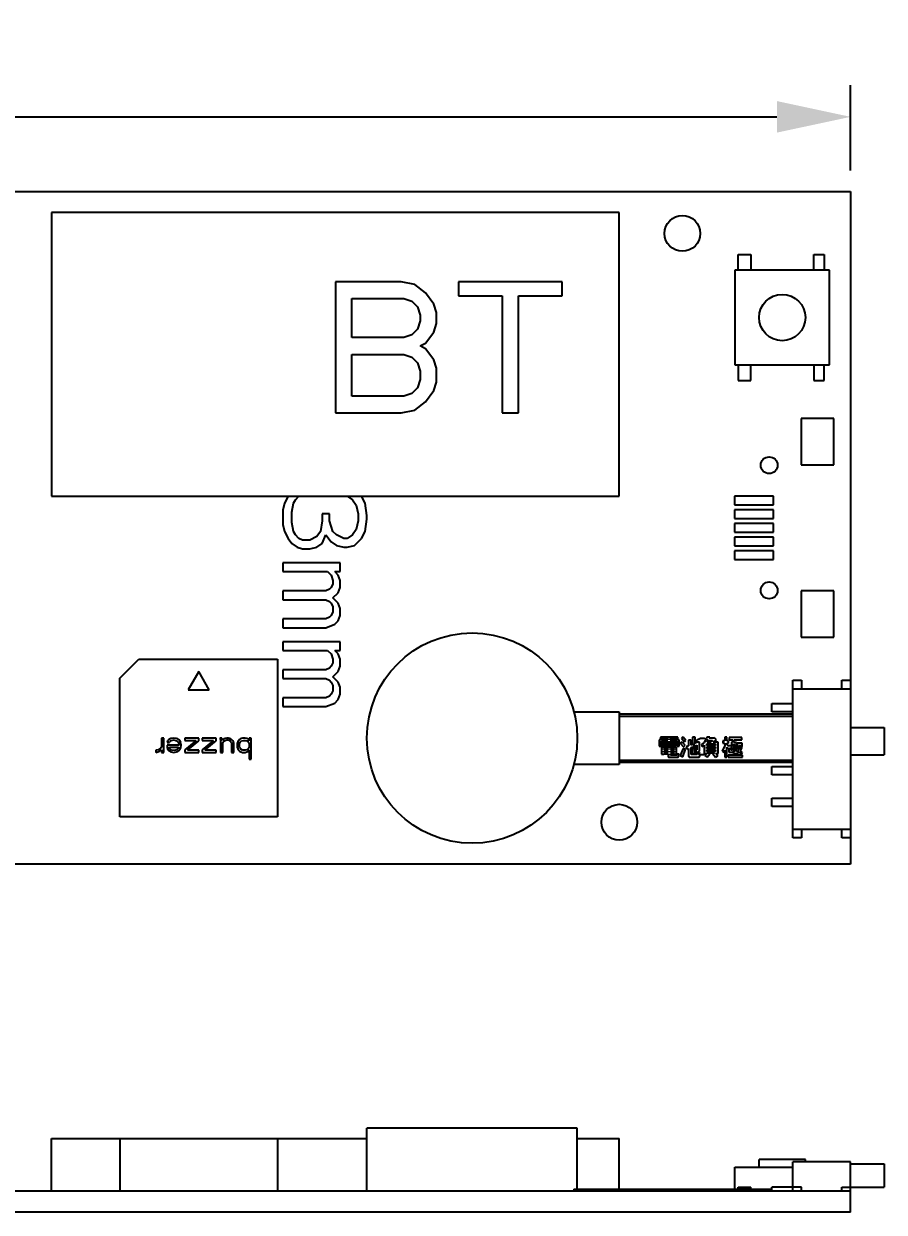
# Model space of a CAD drawing. Header units: millimetres. Extents: x 0 to 297, y 0 to 210.
# Drawn here: x 173.3 to 214.2, y 117 to 173.5 of the extents above; entities that cross this region are included whole.
import ezdxf

# ---------------------------------------------------------------- set-up
doc = ezdxf.new("R2010")
doc.units = ezdxf.units.MM
doc.header["$LTSCALE"] = 16.335
doc.header["$PDMODE"] = 3
doc.header["$PDSIZE"] = 8
doc.layers.get('0').update_dxf_attribs({"linetype": 'CONTINUOUS'})
doc.layers.get('Defpoints').update_dxf_attribs({"linetype": 'CONTINUOUS'})
doc.layers.add('dim', color=82, linetype='CONTINUOUS', lineweight=9)
doc.styles.get("Standard").update_dxf_attribs({"font": 'txt', "width": 0.85})
doc.dimstyles.new('DIMSTYLE_1', dxfattribs={"dimtxt": 3.5, "dimasz": 3.5, "dimexe": 1.5, "dimexo": 1, "dimgap": 0.875, "dimtad": 1, "dimtxsty": 'Standard', "dimblk": '_FILLED', "dimblk1": '_FILLED', "dimblk2": '_FILLED', "dimcen": 0.09, "dimadec": 0, "dimazin": 0, "dimtp": 0.3, "dimtm": 0.3, "dimtfac": 1, "dimtofl": 0, "dimtmove": 0, "dimatfit": 3, "dimldrblk": '_FILLED', "dimfxl": 0, "dimtolj": 1, "dimarcsym": 0})

# ---------------------------------------------------------------- blocks, each defined once
blk = doc.blocks.new('_FILLED')
at = {"color": 0, "linetype": 'ByBlock'}
blk.add_solid([(0, 0), (-1, 0.214), (-1, -0.214)], dxfattribs=at)
blk = doc.blocks.new('*D1')
at = {"layer": 'Defpoints', "color": 0, "linetype": 'Continuous'}
for p in [(212.609, 169.116), (128.609, 165.571), (212.609, 165.571)]:
    blk.add_point(p, dxfattribs=at)
at = {"layer": 'dim', "color": 0, "linetype": 'Continuous', "lineweight": -2}
for p, q in [((128.609, 166.571), (128.609, 170.616)), ((212.609, 166.571), (212.609, 170.616)), ((132.109, 169.116), (209.109, 169.116))]:
    blk.add_line(p, q, dxfattribs=at)
at = {"layer": 'dim', "color": 0, "linetype": 'Continuous', "lineweight": -2, "xscale": 3.5, "yscale": 3.5, "zscale": 3.5, "rotation": 180}
blk.add_blockref('_FILLED', (128.609, 169.116), dxfattribs=at)
at = {"layer": 'dim', "color": 0, "linetype": 'Continuous', "lineweight": -2, "xscale": 3.5, "yscale": 3.5, "zscale": 3.5}
blk.add_blockref('_FILLED', (212.609, 169.116), dxfattribs=at)
at = {"layer": 'dim', "color": 0, "linetype": 'Continuous', "insert": (170.609, 173.491), "char_height": 3.5, "attachment_point": 2}
blk.add_mtext('\\A1;84', dxfattribs=at)

msp = doc.modelspace()

# ---------------------------------------------------------------- linework, layer by layer
at = {"color": 7, "linetype": 'Continuous'}
for p, q in [((128.609, 165.571), (212.609, 165.571)), ((212.609, 165.571), (212.609, 133.571)), ((174.609, 164.571), (174.609, 151.071)), ((201.609, 164.571), (174.609, 164.571)), ((201.609, 151.071), (201.609, 164.571)), ((207.259, 162.571), (207.859, 162.571)), ((207.259, 161.821), (207.259, 162.571)), ((207.859, 162.571), (207.859, 161.821)), ((210.859, 162.571), (211.359, 162.571)), ((210.859, 161.821), (210.859, 162.571)), ((211.359, 162.571), (211.359, 161.821)), ((211.609, 161.821), (207.109, 161.821)), ((207.109, 161.821), (207.109, 157.321)), ((211.609, 157.321), (211.609, 161.821)), ((207.109, 157.321), (211.609, 157.321)), ((207.259, 157.321), (207.259, 156.571)), ((207.859, 156.571), (207.859, 157.321)), ((210.859, 157.321), (210.859, 156.571)), ((211.359, 156.571), (211.359, 157.321)), ((207.259, 156.571), (207.859, 156.571)), ((210.859, 156.571), (211.359, 156.571)), ((174.609, 151.071), (201.609, 151.071)), ((177.859, 142.421), (178.759, 143.321)), ((178.759, 143.321), (185.359, 143.321)), ((185.359, 143.321), (185.359, 135.821)), ((177.859, 135.821), (177.859, 142.421)), ((209.859, 142.321), (210.269, 142.321)), ((209.859, 134.821), (209.859, 142.321)), ((209.859, 141.921), (212.609, 141.921)), ((210.269, 142.321), (210.269, 141.921)), ((212.199, 142.321), (212.609, 142.321)), ((212.199, 141.921), (212.199, 142.321)), ((199.45, 140.821), (201.609, 140.821)), ((201.609, 140.821), (201.609, 138.321)), ((208.859, 141.221), (209.859, 141.221)), ((208.859, 140.821), (208.859, 141.221)), ((209.859, 140.821), (208.859, 140.821)), ((201.609, 140.721), (209.859, 140.721)), ((201.609, 140.621), (209.859, 140.621)), ((212.609, 140.071), (214.209, 140.071)), ((214.209, 140.071), (214.209, 138.771)), ((201.609, 138.521), (209.859, 138.521)), ((212.609, 138.771), (214.209, 138.771)), ((201.609, 138.321), (199.45, 138.321)), ((201.609, 138.421), (209.859, 138.421)), ((208.859, 138.221), (209.859, 138.221)), ((208.859, 137.821), (208.859, 138.221)), ((209.859, 137.821), (208.859, 137.821)), ((208.859, 136.721), (209.859, 136.721)), ((208.859, 136.321), (208.859, 136.721)), ((209.859, 136.321), (208.859, 136.321)), ((185.359, 135.821), (177.859, 135.821)), ((212.609, 135.221), (209.859, 135.221)), ((210.269, 135.221), (210.269, 134.821)), ((212.199, 134.821), (212.199, 135.221)), ((210.269, 134.821), (209.859, 134.821)), ((212.609, 134.821), (212.199, 134.821)), ((212.609, 133.571), (128.609, 133.571)), ((199.609, 121.022), (189.609, 121.022)), ((189.609, 118.022), (189.609, 121.022)), ((199.609, 118.122), (199.609, 121.022)), ((174.609, 118.022), (174.609, 120.522)), ((174.609, 120.522), (189.609, 120.522)), ((177.859, 120.522), (177.859, 118.022)), ((185.359, 120.522), (185.359, 118.022)), ((199.609, 120.522), (201.609, 120.522)), ((201.609, 118.022), (201.609, 120.522)), ((210.459, 119.522), (208.259, 119.522)), ((208.259, 119.172), (208.259, 119.522)), ((212.609, 119.422), (209.859, 119.422)), ((209.859, 118.022), (209.859, 119.422)), ((210.459, 119.422), (210.459, 119.522)), ((212.609, 117.022), (212.609, 119.422)), ((212.609, 119.322), (214.209, 119.322)), ((214.209, 119.322), (214.209, 118.222)), ((207.109, 119.172), (209.859, 119.172)), ((207.109, 118.122), (207.109, 119.172)), ((207.259, 118.222), (207.859, 118.222)), ((207.259, 118.122), (207.259, 118.222)), ((207.859, 118.122), (207.859, 118.222)), ((210.269, 118.222), (208.859, 118.222)), ((208.859, 118.022), (208.859, 118.222)), ((210.269, 118.022), (210.269, 118.222)), ((212.199, 118.222), (214.209, 118.222)), ((212.199, 118.022), (212.199, 118.222)), ((212.609, 118.022), (128.609, 118.022)), ((199.45, 118.122), (208.859, 118.122)), ((199.45, 118.122), (199.45, 118.022)), ((212.609, 117.022), (128.609, 117.022))]:
    msp.add_line(p, q, dxfattribs=at)
at = {"color": 40, "linetype": 'Continuous'}
for p, q in [((191.229, 161.273), (188.109, 161.273)), ((188.109, 161.273), (188.109, 155.033)), ((191.879, 161.14), (191.229, 161.273)), ((192.399, 160.742), (191.879, 161.14)), ((198.899, 161.273), (193.959, 161.273)), ((193.959, 161.273), (193.959, 160.609)), ((198.899, 160.609), (198.899, 161.273)), ((192.789, 160.211), (192.399, 160.742)), ((193.959, 160.609), (196.039, 160.609)), ((196.039, 160.609), (196.039, 155.033)), ((196.819, 160.609), (198.899, 160.609)), ((196.819, 155.033), (196.819, 160.609)), ((188.889, 160.476), (191.359, 160.476)), ((188.889, 158.618), (188.889, 160.476)), ((191.359, 160.476), (191.749, 160.344)), ((191.749, 160.344), (192.009, 160.078)), ((192.009, 160.078), (192.139, 159.68)), ((192.919, 159.813), (192.789, 160.211)), ((192.139, 159.414), (192.009, 159.016)), ((192.139, 159.68), (192.139, 159.414)), ((192.919, 159.281), (192.919, 159.813)), ((192.009, 159.016), (191.749, 158.75)), ((192.399, 158.352), (192.789, 158.883)), ((192.789, 158.883), (192.919, 159.281)), ((191.359, 158.618), (188.889, 158.618)), ((191.749, 158.75), (191.359, 158.618)), ((192.139, 158.219), (192.399, 158.352)), ((188.889, 157.821), (191.359, 157.821)), ((188.889, 155.83), (188.889, 157.821)), ((191.359, 157.821), (191.749, 157.688)), ((192.399, 158.087), (192.139, 158.219)), ((192.789, 157.556), (192.399, 158.087)), ((191.749, 157.688), (192.009, 157.423)), ((192.009, 157.423), (192.139, 157.024)), ((192.919, 157.157), (192.789, 157.556)), ((192.919, 156.493), (192.919, 157.157)), ((192.139, 156.626), (192.009, 156.228)), ((192.139, 157.024), (192.139, 156.626)), ((192.009, 156.228), (191.749, 155.962)), ((192.399, 155.564), (192.789, 156.095)), ((192.789, 156.095), (192.919, 156.493)), ((191.359, 155.83), (188.889, 155.83)), ((191.749, 155.962), (191.359, 155.83)), ((191.879, 155.166), (192.399, 155.564)), ((188.109, 155.033), (191.229, 155.033)), ((191.229, 155.033), (191.879, 155.166)), ((196.039, 155.033), (196.819, 155.033)), ((211.809, 154.771), (210.259, 154.771)), ((210.259, 154.771), (210.259, 152.571)), ((211.809, 152.571), (211.809, 154.771)), ((210.259, 152.571), (211.809, 152.571)), ((185.864, 151.071), (185.694, 150.737)), ((186.205, 150.904), (186.375, 151.071)), ((188.673, 151.071), (188.928, 150.904)), ((189.524, 150.737), (189.353, 151.071)), ((208.944, 151.071), (207.094, 151.071)), ((207.094, 151.071), (207.094, 150.671)), ((208.944, 150.671), (208.944, 151.071)), ((185.694, 150.737), (185.609, 150.404)), ((185.609, 150.404), (185.609, 149.737)), ((186.034, 150.321), (186.119, 150.737)), ((186.119, 150.737), (186.205, 150.904)), ((188.928, 150.904), (189.098, 150.654)), ((189.098, 150.654), (189.183, 150.237)), ((189.609, 150.154), (189.524, 150.737)), ((207.094, 150.671), (208.944, 150.671)), ((208.944, 150.421), (207.094, 150.421)), ((207.094, 150.421), (207.094, 150.021)), ((208.944, 150.021), (208.944, 150.421)), ((186.034, 149.821), (186.034, 150.321)), ((186.119, 149.404), (186.034, 149.821)), ((187.481, 149.904), (187.396, 149.404)), ((187.822, 150.237), (187.481, 150.237)), ((187.481, 150.237), (187.481, 149.904)), ((187.822, 149.904), (187.822, 150.237)), ((187.992, 149.404), (187.822, 149.904)), ((189.183, 149.904), (189.098, 149.487)), ((189.183, 150.237), (189.183, 149.904)), ((189.524, 149.404), (189.609, 149.987)), ((189.609, 149.987), (189.609, 150.154)), ((207.094, 150.021), (208.944, 150.021)), ((185.609, 149.737), (185.694, 149.404)), ((185.694, 149.404), (185.864, 149.071)), ((186.205, 149.237), (186.119, 149.404)), ((186.375, 149.071), (186.205, 149.237)), ((187.396, 149.404), (187.226, 149.154)), ((187.481, 148.821), (187.651, 149.237)), ((187.651, 149.237), (187.907, 148.904)), ((188.162, 149.237), (187.992, 149.404)), ((188.502, 149.071), (188.162, 149.237)), ((188.928, 149.237), (188.673, 149.071)), ((189.098, 149.487), (188.928, 149.237)), ((189.353, 149.071), (189.524, 149.404)), ((208.944, 149.771), (207.094, 149.771)), ((207.094, 149.771), (207.094, 149.371)), ((207.094, 149.371), (208.944, 149.371)), ((208.944, 149.371), (208.944, 149.771)), ((185.864, 149.071), (186.034, 148.821)), ((186.034, 148.821), (186.29, 148.654)), ((186.29, 148.654), (186.545, 148.571)), ((186.545, 148.987), (186.375, 149.071)), ((186.885, 148.987), (186.545, 148.987)), ((187.226, 149.154), (186.885, 148.987)), ((186.885, 148.571), (187.226, 148.654)), ((187.226, 148.654), (187.481, 148.821)), ((187.907, 148.904), (188.162, 148.737)), ((188.162, 148.737), (188.502, 148.654)), ((188.673, 149.071), (188.502, 149.071)), ((188.502, 148.654), (188.673, 148.654)), ((188.673, 148.654), (189.013, 148.737)), ((189.013, 148.737), (189.353, 149.071)), ((208.944, 149.121), (207.094, 149.121)), ((207.094, 149.121), (207.094, 148.721)), ((207.094, 148.721), (208.944, 148.721)), ((208.944, 148.721), (208.944, 149.121)), ((186.545, 148.571), (186.885, 148.571)), ((208.944, 148.471), (207.094, 148.471)), ((207.094, 148.471), (207.094, 148.071)), ((208.944, 148.071), (208.944, 148.471)), ((188.332, 147.904), (185.609, 147.904)), ((185.609, 147.904), (185.609, 147.487)), ((188.332, 147.487), (188.332, 147.904)), ((207.094, 148.071), (208.944, 148.071)), ((185.609, 147.487), (187.736, 147.487)), ((187.736, 147.487), (187.907, 147.321)), ((187.907, 147.321), (187.992, 147.071)), ((187.992, 147.071), (187.992, 146.904)), ((188.077, 147.487), (188.332, 147.487)), ((188.247, 147.321), (188.077, 147.487)), ((188.332, 147.071), (188.247, 147.321)), ((188.332, 146.737), (188.332, 147.071)), ((187.651, 146.571), (185.609, 146.571)), ((185.609, 146.571), (185.609, 146.154)), ((187.822, 146.654), (187.651, 146.571)), ((187.907, 146.737), (187.822, 146.654)), ((187.992, 146.904), (187.907, 146.737)), ((187.992, 146.237), (188.247, 146.487)), ((188.247, 146.487), (188.332, 146.737)), ((211.809, 146.571), (210.259, 146.571)), ((210.259, 146.571), (210.259, 144.371)), ((211.809, 144.371), (211.809, 146.571)), ((185.609, 146.154), (187.651, 146.154)), ((187.651, 146.154), (187.822, 146.071)), ((187.822, 146.071), (187.907, 145.987)), ((187.907, 145.987), (187.992, 145.821)), ((188.247, 145.987), (187.992, 146.237)), ((188.332, 145.737), (188.247, 145.987)), ((187.822, 145.321), (187.651, 145.237)), ((187.907, 145.404), (187.822, 145.321)), ((187.992, 145.571), (187.907, 145.404)), ((187.992, 145.821), (187.992, 145.571)), ((188.247, 145.154), (188.332, 145.404)), ((188.332, 145.404), (188.332, 145.737)), ((187.651, 145.237), (185.609, 145.237)), ((185.609, 145.237), (185.609, 144.821)), ((185.609, 144.821), (187.651, 144.821)), ((187.651, 144.821), (188.077, 144.987)), ((188.077, 144.987), (188.247, 145.154)), ((188.332, 144.154), (185.609, 144.154)), ((185.609, 144.154), (185.609, 143.737)), ((188.332, 143.737), (188.332, 144.154)), ((210.259, 144.371), (211.809, 144.371)), ((185.609, 143.737), (187.736, 143.737)), ((187.736, 143.737), (187.907, 143.571)), ((187.907, 143.571), (187.992, 143.321)), ((188.077, 143.737), (188.332, 143.737)), ((188.247, 143.571), (188.077, 143.737)), ((188.332, 143.321), (188.247, 143.571)), ((187.992, 143.154), (187.907, 142.987)), ((187.992, 143.321), (187.992, 143.154)), ((188.332, 142.987), (188.332, 143.321)), ((181.609, 142.737), (181.109, 141.871)), ((182.109, 141.871), (181.609, 142.737)), ((187.651, 142.821), (185.609, 142.821)), ((185.609, 142.821), (185.609, 142.404)), ((187.822, 142.904), (187.651, 142.821)), ((187.907, 142.987), (187.822, 142.904)), ((187.992, 142.487), (188.247, 142.737)), ((188.247, 142.237), (187.992, 142.487)), ((188.247, 142.737), (188.332, 142.987)), ((181.109, 141.871), (182.109, 141.871)), ((185.609, 142.404), (187.651, 142.404)), ((187.651, 142.404), (187.822, 142.321)), ((187.822, 142.321), (187.907, 142.237)), ((187.907, 142.237), (187.992, 142.071)), ((187.992, 142.071), (187.992, 141.821)), ((188.332, 141.987), (188.247, 142.237)), ((188.332, 141.654), (188.332, 141.987)), ((187.651, 141.487), (185.609, 141.487)), ((185.609, 141.487), (185.609, 141.071)), ((187.822, 141.571), (187.651, 141.487)), ((187.907, 141.654), (187.822, 141.571)), ((187.992, 141.821), (187.907, 141.654)), ((188.077, 141.237), (188.247, 141.404)), ((188.247, 141.404), (188.332, 141.654)), ((185.609, 141.071), (187.651, 141.071)), ((187.651, 141.071), (188.077, 141.237)), ((204.398, 139.623), (203.572, 139.623)), ((203.572, 139.623), (203.572, 139.544)), ((204.398, 139.544), (204.398, 139.623)), ((204.652, 139.623), (204.572, 139.56)), ((204.779, 139.464), (204.652, 139.623)), ((205.223, 139.623), (205.096, 139.623)), ((205.096, 139.623), (205.096, 139.29)), ((205.223, 139.337), (205.223, 139.623)), ((205.779, 139.623), (205.763, 139.544)), ((205.921, 139.623), (205.779, 139.623)), ((205.89, 139.56), (205.921, 139.623)), ((206.731, 139.623), (206.636, 139.623)), ((206.636, 139.623), (206.636, 139.433)), ((206.731, 139.433), (206.731, 139.623)), ((207.429, 139.607), (206.842, 139.607)), ((206.842, 139.607), (206.842, 139.496)), ((207.429, 139.496), (207.429, 139.607)), ((179.775, 139.06), (179.692, 139.018)), ((179.838, 139.145), (179.775, 139.06)), ((179.942, 139.571), (179.838, 139.571)), ((179.838, 139.571), (179.838, 139.145)), ((179.942, 138.89), (179.942, 139.571)), ((180.13, 139.443), (180.109, 139.358)), ((180.109, 139.358), (180.213, 139.358)), ((180.671, 139.23), (180.109, 139.23)), ((180.109, 139.23), (180.109, 139.145)), ((180.109, 139.145), (180.13, 139.06)), ((180.192, 139.507), (180.13, 139.443)), ((180.13, 139.06), (180.192, 138.975)), ((180.275, 139.55), (180.192, 139.507)), ((180.213, 139.358), (180.234, 139.422)), ((180.213, 139.145), (180.65, 139.145)), ((180.213, 139.103), (180.213, 139.145)), ((180.255, 139.039), (180.213, 139.103)), ((180.234, 139.422), (180.296, 139.464)), ((180.421, 139.571), (180.275, 139.55)), ((180.296, 139.464), (180.442, 139.486)), ((180.546, 139.55), (180.421, 139.571)), ((180.442, 139.486), (180.525, 139.464)), ((180.525, 139.464), (180.567, 139.443)), ((180.609, 139.528), (180.546, 139.55)), ((180.567, 139.443), (180.63, 139.379)), ((180.63, 139.081), (180.567, 139.018)), ((180.671, 139.486), (180.609, 139.528)), ((180.63, 139.379), (180.65, 139.337)), ((180.65, 139.124), (180.63, 139.081)), ((180.65, 139.337), (180.671, 139.273)), ((180.65, 139.145), (180.65, 139.124)), ((180.713, 139.443), (180.671, 139.486)), ((180.671, 139.273), (180.671, 139.23)), ((180.755, 139.358), (180.713, 139.443)), ((180.713, 139.018), (180.755, 139.103)), ((180.775, 139.23), (180.755, 139.358)), ((180.755, 139.103), (180.775, 139.23)), ((181.609, 139.571), (180.942, 139.571)), ((180.942, 139.571), (180.942, 139.464)), ((180.942, 139.464), (181.484, 139.464)), ((181.484, 139.464), (180.942, 139.018)), ((181.067, 138.996), (181.609, 139.443)), ((181.609, 139.443), (181.609, 139.571)), ((182.442, 139.571), (181.775, 139.571)), ((181.775, 139.571), (181.775, 139.464)), ((181.775, 139.464), (182.317, 139.464)), ((182.317, 139.464), (181.775, 139.018)), ((181.9, 138.996), (182.442, 139.443)), ((182.442, 139.443), (182.442, 139.571)), ((182.713, 139.571), (182.609, 139.571)), ((182.609, 139.571), (182.63, 139.528)), ((182.63, 139.528), (182.65, 139.443)), ((182.65, 139.443), (182.65, 138.89)), ((182.755, 139.464), (182.713, 139.571)), ((182.817, 139.528), (182.755, 139.464)), ((182.755, 139.358), (182.796, 139.422)), ((182.755, 138.89), (182.755, 139.358)), ((182.796, 139.422), (182.859, 139.464)), ((182.859, 139.55), (182.817, 139.528)), ((182.942, 139.571), (182.859, 139.55)), ((182.859, 139.464), (182.942, 139.486)), ((183.025, 139.571), (182.942, 139.571)), ((182.942, 139.486), (183.025, 139.486)), ((183.109, 139.55), (183.025, 139.571)), ((183.025, 139.486), (183.109, 139.443)), ((183.171, 139.507), (183.109, 139.55)), ((183.109, 139.443), (183.15, 139.379)), ((183.15, 139.379), (183.171, 139.315)), ((183.234, 139.443), (183.171, 139.507)), ((183.171, 139.315), (183.171, 138.89)), ((183.255, 139.401), (183.234, 139.443)), ((183.275, 139.315), (183.255, 139.401)), ((183.275, 138.89), (183.275, 139.315)), ((183.463, 139.401), (183.442, 139.315)), ((183.442, 139.315), (183.442, 139.145)), ((183.442, 139.145), (183.463, 139.06)), ((183.546, 139.507), (183.463, 139.401)), ((183.463, 139.06), (183.484, 139.018)), ((183.609, 139.55), (183.546, 139.507)), ((183.546, 139.294), (183.588, 139.401)), ((183.546, 139.167), (183.546, 139.294)), ((183.567, 139.103), (183.546, 139.167)), ((183.609, 139.039), (183.567, 139.103)), ((183.588, 139.401), (183.65, 139.443)), ((183.692, 139.571), (183.609, 139.55)), ((183.65, 139.443), (183.734, 139.464)), ((183.817, 139.571), (183.692, 139.571)), ((183.734, 139.464), (183.817, 139.464)), ((183.9, 139.55), (183.817, 139.571)), ((183.817, 139.464), (183.9, 139.443)), ((183.942, 139.528), (183.9, 139.55)), ((183.9, 139.443), (183.963, 139.401)), ((183.963, 139.06), (183.9, 139.018)), ((183.984, 139.486), (183.942, 139.528)), ((183.963, 139.401), (184.005, 139.337)), ((184.005, 139.124), (183.963, 139.06)), ((184.005, 139.443), (183.984, 139.486)), ((184.109, 139.571), (184.005, 139.571)), ((184.005, 139.571), (184.005, 139.443)), ((184.005, 139.337), (184.005, 139.124)), ((184.109, 138.571), (184.109, 139.571)), ((203.921, 139.496), (203.509, 139.496)), ((203.509, 139.496), (203.509, 139.195)), ((203.509, 139.195), (203.62, 139.195)), ((203.572, 139.544), (203.921, 139.544)), ((203.62, 139.417), (203.921, 139.417)), ((203.62, 139.195), (203.62, 139.417)), ((204.334, 139.147), (203.62, 139.147)), ((203.62, 139.147), (203.62, 138.814)), ((203.874, 139.369), (203.667, 139.369)), ((203.667, 139.369), (203.667, 139.306)), ((203.667, 139.306), (203.874, 139.306)), ((203.874, 139.258), (203.667, 139.258)), ((203.667, 139.258), (203.667, 139.195)), ((203.667, 139.195), (203.874, 139.195)), ((203.731, 139.083), (203.937, 139.083)), ((203.731, 139.036), (203.731, 139.083)), ((203.874, 139.306), (203.874, 139.369)), ((203.874, 139.195), (203.874, 139.258)), ((203.921, 139.544), (203.921, 139.496)), ((203.921, 139.417), (203.921, 139.195)), ((203.921, 139.195), (204.033, 139.195)), ((203.937, 139.083), (203.937, 139.036)), ((204.033, 139.544), (204.398, 139.544)), ((204.033, 139.496), (204.033, 139.544)), ((204.461, 139.496), (204.033, 139.496)), ((204.033, 139.417), (204.366, 139.417)), ((204.033, 139.195), (204.033, 139.417)), ((204.048, 139.083), (204.239, 139.083)), ((204.048, 139.036), (204.048, 139.083)), ((204.318, 139.369), (204.08, 139.369)), ((204.08, 139.369), (204.08, 139.306)), ((204.08, 139.306), (204.318, 139.306)), ((204.318, 139.258), (204.08, 139.258)), ((204.08, 139.258), (204.08, 139.195)), ((204.08, 139.195), (204.318, 139.195)), ((204.239, 139.083), (204.239, 139.036)), ((204.318, 139.306), (204.318, 139.369)), ((204.318, 139.195), (204.318, 139.258)), ((204.334, 138.814), (204.334, 139.147)), ((204.366, 139.417), (204.366, 139.195)), ((204.366, 139.195), (204.461, 139.195)), ((204.461, 139.195), (204.461, 139.496)), ((204.604, 139.385), (204.509, 139.322)), ((204.509, 139.322), (204.667, 139.163)), ((204.652, 139.083), (204.509, 138.75)), ((204.572, 139.56), (204.715, 139.401)), ((204.747, 139.242), (204.604, 139.385)), ((204.636, 138.687), (204.763, 139.052)), ((204.763, 139.052), (204.652, 139.083)), ((204.667, 139.163), (204.747, 139.242)), ((204.715, 139.401), (204.779, 139.464)), ((204.906, 139.21), (204.794, 139.163)), ((204.794, 139.163), (204.842, 139.052)), ((204.842, 139.052), (204.906, 139.083)), ((205.033, 139.48), (204.906, 139.48)), ((204.906, 139.48), (204.906, 139.21)), ((204.906, 139.083), (204.906, 138.734)), ((205.033, 139.242), (205.033, 139.48)), ((205.096, 139.29), (205.033, 139.242)), ((205.033, 139.131), (205.096, 139.163)), ((205.033, 138.798), (205.033, 139.131)), ((205.096, 139.163), (205.096, 138.83)), ((205.302, 139.369), (205.223, 139.337)), ((205.223, 139.21), (205.302, 139.242)), ((205.223, 138.83), (205.223, 139.21)), ((205.429, 139.385), (205.302, 139.385)), ((205.302, 139.385), (205.302, 139.369)), ((205.302, 139.242), (205.302, 139.02)), ((205.429, 138.972), (205.429, 139.385)), ((205.652, 139.369), (205.525, 139.274)), ((205.525, 139.274), (205.541, 139.179)), ((205.541, 139.179), (205.604, 139.21)), ((205.604, 139.21), (205.652, 139.242)), ((205.699, 139.433), (205.652, 139.369)), ((205.652, 139.242), (205.652, 138.845)), ((205.731, 139.48), (205.699, 139.433)), ((205.763, 139.544), (205.731, 139.48)), ((205.779, 139.306), (206.191, 139.306)), ((205.779, 139.226), (205.779, 139.306)), ((206.191, 139.226), (205.779, 139.226)), ((205.779, 139.163), (206.191, 139.163)), ((205.779, 139.083), (205.779, 139.163)), ((206.191, 139.083), (205.779, 139.083)), ((205.794, 139.385), (205.842, 139.464)), ((205.969, 139.385), (205.794, 139.385)), ((205.842, 139.464), (206.048, 139.464)), ((206.112, 139.56), (205.89, 139.56)), ((206.048, 139.464), (205.969, 139.385)), ((206.08, 139.385), (206.239, 139.496)), ((206.318, 139.385), (206.08, 139.385)), ((206.144, 139.591), (206.112, 139.56)), ((206.239, 139.496), (206.144, 139.591)), ((206.191, 139.306), (206.191, 139.226)), ((206.191, 139.163), (206.191, 139.083)), ((206.318, 138.845), (206.318, 139.385)), ((206.636, 139.226), (206.509, 138.956)), ((206.636, 139.433), (206.541, 139.433)), ((206.541, 139.433), (206.541, 139.322)), ((206.541, 139.322), (206.636, 139.322)), ((206.636, 139.322), (206.636, 139.226)), ((206.81, 139.433), (206.731, 139.433)), ((206.731, 139.322), (206.81, 139.322)), ((206.731, 139.274), (206.731, 139.322)), ((206.826, 139.179), (206.731, 139.274)), ((206.731, 139.147), (206.779, 139.083)), ((206.731, 138.671), (206.731, 139.147)), ((206.779, 139.083), (206.826, 139.115)), ((206.81, 139.322), (206.81, 139.433)), ((207.048, 139.21), (206.826, 139.21)), ((206.826, 139.21), (206.826, 139.179)), ((206.826, 139.115), (206.826, 138.909)), ((206.842, 139.496), (207.001, 139.496)), ((206.906, 139.131), (206.969, 139.131)), ((206.906, 139.004), (206.906, 139.131)), ((206.985, 139.385), (206.953, 139.385)), ((206.953, 139.385), (206.953, 139.274)), ((206.953, 139.274), (207.096, 139.274)), ((206.969, 139.131), (206.969, 139.004)), ((207.001, 139.496), (206.985, 139.385)), ((207.048, 138.941), (207.048, 139.21)), ((207.064, 139.369), (207.08, 139.496)), ((207.191, 139.369), (207.064, 139.369)), ((207.08, 139.496), (207.429, 139.496)), ((207.096, 139.274), (207.096, 138.941)), ((207.191, 138.941), (207.191, 139.369)), ((207.445, 139.322), (207.207, 139.322)), ((207.207, 139.322), (207.207, 139.226)), ((207.207, 139.226), (207.223, 139.226)), ((207.223, 139.226), (207.239, 139.115)), ((207.239, 139.115), (207.255, 139.052)), ((207.255, 139.052), (207.287, 138.988)), ((207.287, 139.226), (207.382, 139.226)), ((207.287, 139.179), (207.287, 139.226)), ((207.318, 139.099), (207.287, 139.179)), ((207.318, 139.052), (207.318, 139.099)), ((207.35, 139.083), (207.318, 139.052)), ((207.366, 139.163), (207.35, 139.083)), ((207.382, 139.226), (207.366, 139.163)), ((207.366, 138.972), (207.429, 139.099)), ((207.429, 139.147), (207.445, 139.226)), ((207.429, 139.099), (207.429, 139.147)), ((207.445, 139.226), (207.445, 139.322)), ((179.692, 139.018), (179.567, 138.996)), ((179.567, 138.996), (179.567, 138.89)), ((179.567, 138.89), (179.671, 138.911)), ((179.671, 138.911), (179.734, 138.932)), ((179.734, 138.932), (179.796, 138.975)), ((179.796, 138.975), (179.838, 139.018)), ((179.838, 139.018), (179.838, 138.89)), ((179.838, 138.89), (179.942, 138.89)), ((180.192, 138.975), (180.296, 138.911)), ((180.317, 138.996), (180.255, 139.039)), ((180.296, 138.911), (180.421, 138.89)), ((180.442, 138.975), (180.317, 138.996)), ((180.421, 138.89), (180.546, 138.911)), ((180.525, 138.996), (180.442, 138.975)), ((180.567, 139.018), (180.525, 138.996)), ((180.546, 138.911), (180.609, 138.932)), ((180.609, 138.932), (180.671, 138.975)), ((180.671, 138.975), (180.713, 139.018)), ((180.942, 139.018), (180.942, 138.89)), ((180.942, 138.89), (181.609, 138.89)), ((181.609, 138.996), (181.067, 138.996)), ((181.609, 138.89), (181.609, 138.996)), ((181.775, 139.018), (181.775, 138.89)), ((181.775, 138.89), (182.442, 138.89)), ((182.442, 138.996), (181.9, 138.996)), ((182.442, 138.89), (182.442, 138.996)), ((182.65, 138.89), (182.755, 138.89)), ((183.171, 138.89), (183.275, 138.89)), ((183.484, 139.018), (183.546, 138.954)), ((183.546, 138.954), (183.609, 138.911)), ((183.692, 138.996), (183.609, 139.039)), ((183.609, 138.911), (183.692, 138.89)), ((183.817, 138.996), (183.692, 138.996)), ((183.692, 138.89), (183.817, 138.89)), ((183.9, 139.018), (183.817, 138.996)), ((183.817, 138.89), (183.9, 138.911)), ((183.9, 138.911), (183.942, 138.932)), ((183.942, 138.932), (183.984, 138.975)), ((183.984, 138.975), (184.005, 139.018)), ((184.005, 139.018), (184.005, 138.571)), ((184.005, 138.571), (184.109, 138.571)), ((203.62, 138.814), (203.731, 138.814)), ((203.937, 139.036), (203.731, 139.036)), ((203.731, 138.956), (203.937, 138.956)), ((203.731, 138.909), (203.731, 138.956)), ((203.937, 138.909), (203.731, 138.909)), ((203.731, 138.83), (203.937, 138.83)), ((203.731, 138.814), (203.731, 138.83)), ((203.937, 138.956), (203.937, 138.909)), ((203.937, 138.83), (203.937, 138.687)), ((203.937, 138.687), (203.969, 138.671)), ((203.969, 138.671), (204.398, 138.671)), ((204.239, 139.036), (204.048, 139.036)), ((204.048, 138.956), (204.239, 138.956)), ((204.048, 138.909), (204.048, 138.956)), ((204.239, 138.909), (204.048, 138.909)), ((204.048, 138.83), (204.239, 138.83)), ((204.048, 138.766), (204.048, 138.83)), ((204.35, 138.766), (204.048, 138.766)), ((204.239, 138.956), (204.239, 138.909)), ((204.239, 138.83), (204.239, 138.814)), ((204.239, 138.814), (204.334, 138.814)), ((204.366, 138.782), (204.35, 138.766)), ((204.382, 138.814), (204.366, 138.782)), ((204.461, 138.814), (204.382, 138.814)), ((204.398, 138.671), (204.429, 138.687)), ((204.429, 138.703), (204.461, 138.814)), ((204.429, 138.687), (204.429, 138.703)), ((204.509, 138.75), (204.636, 138.687)), ((204.906, 138.734), (204.921, 138.687)), ((204.921, 138.687), (204.937, 138.671)), ((204.937, 138.671), (205.398, 138.671)), ((205.318, 138.798), (205.033, 138.798)), ((205.096, 138.83), (205.223, 138.83)), ((205.302, 139.02), (205.239, 139.02)), ((205.239, 139.02), (205.287, 138.909)), ((205.287, 138.909), (205.35, 138.909)), ((205.334, 138.83), (205.318, 138.798)), ((205.35, 138.877), (205.334, 138.83)), ((205.35, 138.909), (205.414, 138.941)), ((205.461, 138.845), (205.35, 138.877)), ((205.398, 138.671), (205.429, 138.687)), ((205.414, 138.941), (205.429, 138.972)), ((205.429, 138.687), (205.445, 138.734)), ((205.445, 138.766), (205.461, 138.845)), ((205.445, 138.734), (205.445, 138.766)), ((205.652, 138.845), (205.779, 138.845)), ((205.779, 138.845), (205.683, 138.75)), ((205.683, 138.75), (205.794, 138.671)), ((205.779, 139.02), (206.191, 139.02)), ((205.779, 138.941), (205.779, 139.02)), ((206.191, 138.941), (205.779, 138.941)), ((205.794, 138.671), (205.921, 138.83)), ((205.826, 138.877), (206.144, 138.877)), ((205.921, 138.83), (205.826, 138.877)), ((206.144, 138.877), (206.064, 138.83)), ((206.064, 138.83), (206.191, 138.671)), ((206.191, 139.02), (206.191, 138.941)), ((206.191, 138.671), (206.302, 138.734)), ((206.207, 138.845), (206.318, 138.845)), ((206.302, 138.734), (206.207, 138.845)), ((206.509, 138.956), (206.588, 138.893)), ((206.588, 138.893), (206.636, 139.004)), ((206.636, 139.004), (206.636, 138.671)), ((206.636, 138.671), (206.731, 138.671)), ((207.461, 138.766), (206.794, 138.766)), ((206.794, 138.766), (206.794, 138.671)), ((206.794, 138.671), (207.461, 138.671)), ((206.826, 138.909), (207.017, 138.909)), ((206.969, 139.004), (206.906, 139.004)), ((207.017, 138.909), (207.048, 138.845)), ((207.096, 138.941), (207.048, 138.941)), ((207.048, 138.845), (207.16, 138.845)), ((207.16, 138.845), (207.175, 138.877)), ((207.175, 138.877), (207.191, 138.845)), ((207.207, 138.941), (207.191, 138.941)), ((207.191, 138.845), (207.239, 138.861)), ((207.255, 138.972), (207.207, 138.941)), ((207.239, 138.861), (207.287, 138.909)), ((207.287, 138.988), (207.255, 138.972)), ((207.287, 138.909), (207.318, 138.925)), ((207.318, 138.925), (207.35, 138.877)), ((207.35, 138.877), (207.382, 138.845)), ((207.414, 138.925), (207.366, 138.972)), ((207.382, 138.845), (207.429, 138.83)), ((207.461, 138.893), (207.414, 138.925)), ((207.429, 138.83), (207.461, 138.893)), ((207.461, 138.671), (207.461, 138.766))]:
    msp.add_line(p, q, dxfattribs=at)
at = {"color": 7, "linetype": 'Continuous'}
for centre, radius in [((204.609, 163.571), 0.85), ((209.359, 159.571), 1.1), ((208.734, 152.547), 0.4), ((208.734, 146.595), 0.4), ((194.609, 139.571), 5), ((205.559, 139.171), 0.4), ((201.609, 135.571), 0.85)]:
    msp.add_circle(centre, radius, dxfattribs=at)

# ---------------------------------------------------------------- dimensions: what is measured, and where the dimension line sits
at = {"layer": 'dim', "linetype": 'Continuous'}
dim = msp.add_linear_dim(base=(212.609, 169.116), p1=(128.609, 165.571), p2=(212.609, 165.571), dimstyle='DIMSTYLE_1', dxfattribs=at)
dim.commit()
dim.dimension.update_dxf_attribs({"geometry": '*D1', "text_midpoint": (170.609, 169.116), "dimtype": 160})

doc.saveas('drawing.dxf')
